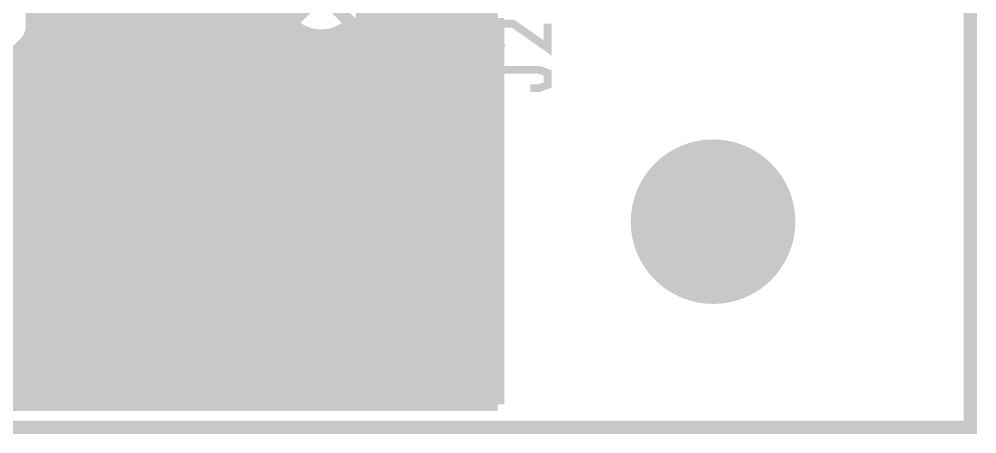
# Model space of a CAD drawing. Extents: x -5 to 90, y -49 to 54.
# Drawn here: x 26.52 to 45.13, y -4.13 to 3.94 of the extents above; entities that cross this region are included whole.
import ezdxf

# ---------------------------------------------------------------- set-up
doc = ezdxf.new("R2010")
doc.units = 0
doc.header["$MEASUREMENT"] = 0
doc.layers.get('0').update_dxf_attribs({"linetype": 'CONTINUOUS'})
for name, color, linetype in [('22-310-0_BOT', 7, 'CONTINUOUS'), ('22-310-0_DRD', 7, 'CONTINUOUS'), ('22-310-0_DRL', 2, 'CONTINUOUS'), ('22-310-0_SMT', 3, 'CONTINUOUS'), ('22-310-0_SST', 14, 'CONTINUOUS'), ('22-310-0_TOP', 9, 'CONTINUOUS'), ('THRUHOLE_NPT', 11, 'CONTINUOUS')]:
    doc.layers.add(name, color=color, linetype=linetype)

# ---------------------------------------------------------------- blocks, each defined once
blk = doc.blocks.new('ROUND_1')
at = {"const_width": 1.6002}
blk.add_lwpolyline([(-0.8001, 0, 1), (0.8001, 0, 1)], format="xyb", close=True, dxfattribs=at)
blk = doc.blocks.new('ROUND_8')
at = {"const_width": 0.7493}
blk.add_lwpolyline([(-0.37465, 0, 1), (0.37465, 0, 1)], format="xyb", close=True, dxfattribs=at)
blk = doc.blocks.new('ROUND_2')
at = {"const_width": 0.50038}
blk.add_lwpolyline([(-0.25019, 0, 1), (0.25019, 0, 1)], format="xyb", close=True, dxfattribs=at)

msp = doc.modelspace()

# ---------------------------------------------------------------- linework, layer by layer
at = {"layer": '22-310-0_BOT', "const_width": 0.254}
for points in [[(32.46882, -1.9685), (32.5755, -1.75768), (33.2105, -1.75768), (33.31718, -1.9685), (33.31718, -2.17932), (33.2105, -2.39268), (32.5755, -2.39268), (32.46882, -2.6035), (32.46882, -2.81432), (32.5755, -3.02768), (33.2105, -3.02768), (33.31718, -2.81432)], [(34.96818, -3.02768), (35.70732, -3.02768), (35.70732, -1.75768)], [(31.64332, -3.02768), (31.4325, -3.02768), (31.4325, -2.81432), (31.64332, -2.81432), (31.64332, -3.02768)], [(34.14268, -3.02768), (33.92932, -3.02768), (33.92932, -2.81432), (34.14268, -2.81432), (34.14268, -3.02768)]]:
    msp.add_lwpolyline(points, dxfattribs=at)
at = {"layer": '22-310-0_DRD', "const_width": 0.254}
for points in [[(44.99864, 54.0004), (44.99864, -4.0005), (-4.99872, -4.0005), (-4.99872, 54.0004), (44.99864, 54.0004)], [(33.02, 5.08), (31.75, 3.81)], [(33.02, 3.81), (31.75, 5.08)], [(39.99992, 0.381), (39.36492, -0.254)], [(40.63492, -0.254), (39.99992, 0.381)], [(39.36492, -0.254), (40.63492, -0.254)]]:
    msp.add_lwpolyline(points, dxfattribs=at)
at = {"layer": '22-310-0_DRL', "const_width": 0.254}
msp.add_lwpolyline([(44.99864, 54.0004), (44.99864, -4.0005), (-4.99872, -4.0005), (-4.99872, 54.0004), (44.99864, 54.0004)], dxfattribs=at)
at = {"layer": '22-310-0_SST', "const_width": 0.1524}
for points in [[(34.98596, 4.63042), (34.98596, 3.81), (34.58464, 3.81), (34.58464, 2.61874), (30.18536, 2.61874), (30.18536, 3.81), (30.18536, 5.27558)], [(34.58464, 5.27558), (34.58464, 3.81)], [(28.16352, 4.63042), (29.78404, 4.63042), (29.78404, 3.81), (29.78404, 2.3495)], [(29.12618, 3.09118), (29.12618, 4.10718), (29.0068, 3.937)], [(36.78682, 3.85318), (36.78682, 3.3782), (36.11118, 3.85318), (35.941, 3.85318), (35.77082, 3.79222), (35.77082, 3.43662), (35.941, 3.3782)], [(30.18536, 3.81), (29.78404, 3.81)], [(34.98596, 3.81), (34.98596, 2.3495)], [(29.24302, 3.09118), (29.0068, 3.09118)], [(35.77082, 3.01498), (35.77082, 2.77622)], [(36.449, 2.59842), (36.61918, 2.59842), (36.78682, 2.65938), (36.78682, 2.8956), (36.61918, 2.95402), (35.77082, 2.95402)], [(34.98596, 1.97104), (34.98596, 2.3495), (29.78404, 2.3495), (29.78404, 1.97104)], [(29.9974, 1.77038), (34.7853, 1.77038)]]:
    msp.add_lwpolyline(points, dxfattribs=at)
for points in [[(29.7942, 1.97358, 0.3932047), (29.9974, 1.77038)], [(34.7853, 1.77038, 0.4142136), (34.98596, 1.97104)]]:
    msp.add_lwpolyline(points, format="xyb", dxfattribs=at)
at = {"layer": '22-310-0_TOP', "const_width": 0.254}
for points in [[(31.2166, 6.20268), (31.2166, -3.556)], [(31.4452, 5.65404), (31.4452, -3.556)], [(26.7716, 5.22224), (26.7716, 3.81)], [(26.8732, 5.1308), (26.8732, -3.556)], [(28.702, 5.26796), (28.702, -1.08458)], [(28.9306, 5.18922), (28.9306, -1.1557)], [(29.1592, 5.18922), (29.1592, -1.31572)], [(29.3878, 5.18922), (29.3878, -1.73736)], [(29.6164, 5.18922), (29.6164, -3.556)], [(29.845, 5.18922), (29.845, -3.556)], [(30.0736, 5.18922), (30.0736, -3.556)], [(30.3022, 5.18922), (30.3022, -3.556)], [(30.5308, 5.18922), (30.5308, -3.556)], [(30.7594, 5.18922), (30.7594, -3.556)], [(30.988, 5.18922), (30.988, -3.556)], [(27.1018, 4.9784), (27.1018, -3.556)], [(28.2448, 4.9403), (28.2448, -1.143)], [(28.4734, 5.0673), (28.4734, -1.08204)], [(27.3304, 4.88696), (27.3304, -3.556)], [(27.559, 4.8387), (27.559, -3.556)], [(27.7876, 4.83108), (27.7876, -1.64338)], [(28.0162, 4.8641), (28.0162, -1.29032)], [(31.69158, 3.9878), (26.7716, 3.9878)], [(31.6738, 4.01828), (31.6738, -3.556)], [(33.0454, 3.94208), (33.0454, -3.556)], [(35.814, 3.9624), (33.06064, 3.9624)], [(33.274, 3.9624), (33.274, -3.556)], [(33.5026, 3.9624), (33.5026, -3.556)], [(33.7312, 3.9624), (33.7312, -3.556)], [(33.9598, 3.9624), (33.9598, -3.556)], [(34.1884, 3.9624), (34.1884, -3.556)], [(34.417, 3.9624), (34.417, -3.556)], [(34.6456, 3.9624), (34.6456, -3.556)], [(34.8742, 3.9624), (34.8742, -3.556)], [(35.1028, 3.9624), (35.1028, -3.556)], [(35.3314, 3.9624), (35.3314, -3.556)], [(35.56, 3.9624), (35.56, -3.556)], [(35.7886, 3.9624), (35.7886, -3.556)], [(35.814, 3.9624), (35.814, -3.556)], [(31.91764, 3.7592), (26.76906, 3.7592)], [(31.9024, 3.76936), (31.9024, -3.556)], [(32.131, 3.65506), (32.131, -3.556)], [(32.3596, 3.61442), (32.3596, -3.556)], [(32.5882, 3.63982), (32.5882, -3.556)], [(32.8168, 3.73634), (32.8168, -3.556)], [(35.814, 3.7592), (32.85236, 3.7592)], [(26.62936, 3.46964), (25.36444, 2.20472)], [(26.6446, 3.48234), (26.6446, -3.556)], [(35.814, 3.5306), (26.6827, 3.5306)], [(26.416, 3.25374), (26.416, -3.556)], [(35.814, 3.302), (26.46426, 3.302)], [(35.814, 3.0734), (26.23566, 3.0734)], [(35.814, 2.8448), (26.00706, 2.8448)], [(35.814, 2.6162), (25.77846, 2.6162)], [(35.814, 2.3876), (25.54986, 2.3876)], [(35.814, 2.159), (25.31364, 2.159)], [(35.814, 1.9304), (4.191, 1.9304)], [(35.814, 1.7018), (4.191, 1.7018)], [(35.814, 1.4732), (4.191, 1.4732)], [(35.814, 1.2446), (4.191, 1.2446)], [(35.814, 1.016), (4.191, 1.016)], [(35.814, 0.7874), (4.191, 0.7874)], [(35.814, 0.5588), (4.191, 0.5588)], [(35.814, 0.3302), (4.191, 0.3302)], [(35.814, 0.1016), (4.191, 0.1016)], [(35.814, -0.127), (4.191, -0.127)], [(35.814, -0.3556), (4.191, -0.3556)], [(35.814, -0.5842), (4.191, -0.5842)], [(35.814, -0.8128), (4.191, -0.8128)], [(35.814, -1.0414), (4.191, -1.0414)], [(28.0416, -1.27), (4.191, -1.27)], [(35.814, -1.27), (29.1084, -1.27)], [(27.8511, -1.4986), (8.37438, -1.4986)], [(35.814, -1.4986), (29.2989, -1.4986)], [(27.76474, -1.7272), (8.37438, -1.7272)], [(35.814, -1.7272), (29.38526, -1.7272)], [(27.74696, -1.9558), (8.37438, -1.9558)], [(35.814, -1.9558), (29.40304, -1.9558)], [(27.7876, -2.16662), (27.7876, -3.556)], [(29.3878, -2.0701), (29.3878, -3.556)], [(27.79268, -2.1844), (8.37438, -2.1844)], [(35.814, -2.1844), (29.35478, -2.1844)], [(27.91968, -2.413), (8.37438, -2.413)], [(28.0162, -2.51714), (28.0162, -3.556)], [(29.1592, -2.49428), (29.1592, -3.556)], [(35.814, -2.413), (29.23032, -2.413)], [(28.19146, -2.6416), (8.37438, -2.6416)], [(28.2448, -2.667), (28.2448, -3.556)], [(28.4734, -2.72796), (28.4734, -3.556)], [(28.702, -2.72542), (28.702, -3.556)], [(28.9306, -2.6543), (28.9306, -3.556)], [(35.814, -2.6416), (28.956, -2.6416)], [(35.814, -2.8702), (8.37438, -2.8702)], [(35.814, -3.0988), (8.37438, -3.0988)], [(35.814, -3.3274), (8.37438, -3.3274)], [(35.814, -3.556), (4.191, -3.556)]]:
    msp.add_lwpolyline(points, dxfattribs=at)
for points in [[(31.55442, 4.445, 0.4142136), (32.385, 3.61442)], [(26.62936, 3.46964, 0.1989124), (26.77034, 3.81)], [(32.385, 3.61442, 0.2422129), (33.06087, 3.96223)], [(28.575, -1.07442, 0.4142136), (27.74442, -1.905)], [(29.40558, -1.905, 0.4142136), (28.575, -1.07442)], [(27.74442, -1.905, 0.4142136), (28.575, -2.73558)], [(28.575, -2.73558, 0.4142136), (29.40558, -1.905)]]:
    msp.add_lwpolyline(points, format="xyb", dxfattribs=at)

# ---------------------------------------------------------------- block references
at = {"layer": '22-310-0_BOT'}
msp.add_blockref('ROUND_1', (39.99992, 0), dxfattribs=at)
at = {"layer": '22-310-0_DRL'}
msp.add_blockref('ROUND_1', (39.99992, 0), dxfattribs=at)
at = {"layer": '22-310-0_SMT'}
msp.add_blockref('ROUND_8', (28.575, -1.905), dxfattribs=at)
at = {"layer": '22-310-0_TOP'}
for name, p in [('ROUND_1', (39.99992, 0)), ('ROUND_2', (28.575, -1.905))]:
    msp.add_blockref(name, p, dxfattribs=at)
at = {"layer": 'THRUHOLE_NPT'}
msp.add_blockref('ROUND_1', (39.99992, 0), dxfattribs=at)

doc.saveas('drawing.dxf')
